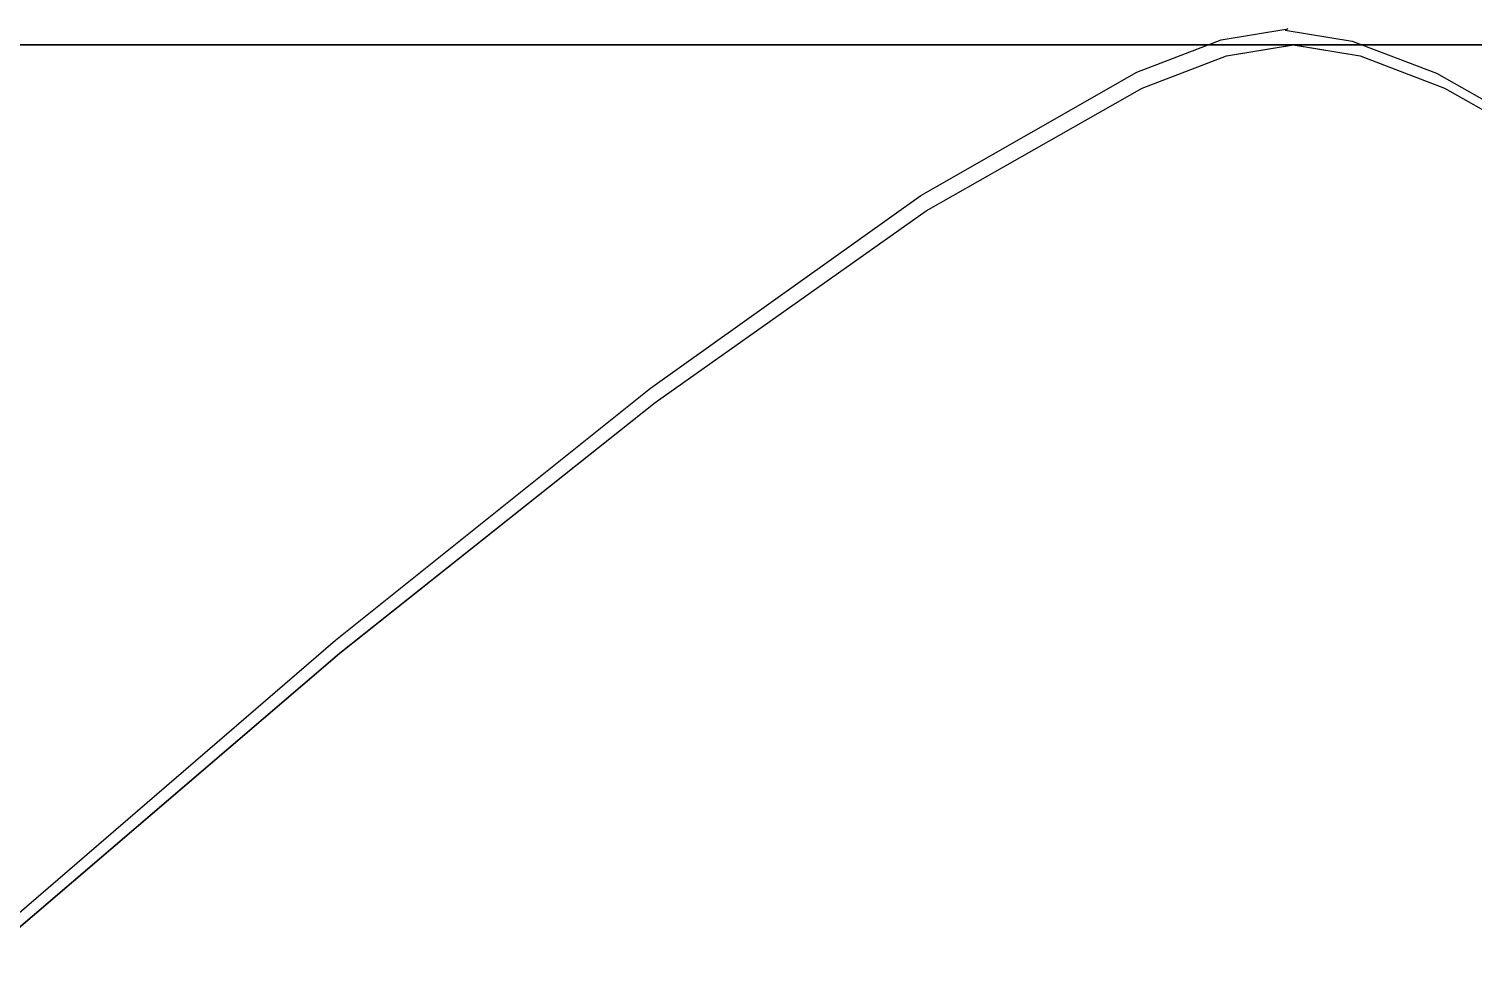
# Model space of a CAD drawing. Extents: x 0 to 141, y -114 to 28.
# Drawn here: x 50.49 to 73.41, y 12.9 to 27.55 of the extents above; entities that cross this region are included whole.
import ezdxf

# ---------------------------------------------------------------- set-up
doc = ezdxf.new("R2010")
doc.units = 0

msp = doc.modelspace()

# ---------------------------------------------------------------- linework, layer by layer
at = {"layer": 'Layer 1'}
for p, q in [((69.407519, 27.377843), (70.4666, 27.5535)), ((70.4666, 27.5535), (70.4265, 27.5347)), ((70.4265, 27.5347), (71.487086, 27.359793)), ((0, 27.2993), (70.5555, 27.2993)), ((141.111, 27.2993), (0, 27.2993)), ((141.111, 27.2993), (0, 27.2993)), ((141.111, 27.2993), (0, 27.2993)), ((0, 27.2993), (70.5555, 27.2993)), ((141.111, 27.2993), (0, 27.2993)), ((141.111, 27.2993), (0, 27.2993)), ((0, 27.2993), (70.5555, 27.2993)), ((141.111, 27.2993), (0, 27.2993)), ((0, 27.2993), (70.5555, 27.2993)), ((0, 27.2993), (70.5555, 27.2993)), ((0, 27.2993), (70.5555, 27.2993)), ((0, 27.2993), (70.5555, 27.2993)), ((0, 27.2993), (70.5555, 27.2993)), ((0, 27.2993), (70.5555, 27.2993)), ((0, 27.2993), (70.5555, 27.2993)), ((0, 27.2993), (70.5555, 27.2993)), ((0, 27.2993), (70.5555, 27.2993)), ((0, 27.2993), (70.5555, 27.2993)), ((0, 27.2993), (70.5555, 27.2993)), ((0, 27.2993), (70.5555, 27.2993)), ((0, 27.2993), (70.5555, 27.2993)), ((141.111, 27.2993), (0, 27.2993)), ((141.111, 27.2993), (0, 27.2993)), ((141.111, 27.2993), (0, 27.2993)), ((141.111, 27.2993), (0, 27.2993)), ((0, 27.2993), (70.5555, 27.2993)), ((0, 27.2993), (70.5555, 27.2993)), ((0, 27.2993), (70.5555, 27.2993)), ((0, 27.2993), (70.5555, 27.2993)), ((0, 27.2993), (70.5555, 27.2993)), ((141.111, 27.2993), (0, 27.2993)), ((0, 27.2993), (70.5555, 27.2993)), ((141.111, 27.2993), (0, 27.2993)), ((0, 27.2993), (70.5555, 27.2993)), ((0, 27.2993), (70.5555, 27.2993)), ((0, 27.2993), (70.5555, 27.2993)), ((0, 27.2993), (70.5555, 27.2993)), ((0, 27.2993), (70.5555, 27.2993)), ((0, 27.2993), (70.5555, 27.2993)), ((141.111, 27.2993), (0, 27.2993)), ((141.111, 27.2993), (0, 27.2993)), ((141.111, 27.2993), (0, 27.2993)), ((141.111, 27.2993), (0, 27.2993)), ((141.111, 27.2993), (0, 27.2993)), ((0, 27.2993), (70.5555, 27.2993)), ((0, 27.2993), (70.5555, 27.2993)), ((0, 27.2993), (70.5555, 27.2993)), ((0, 27.2993), (70.5555, 27.2993)), ((0, 27.2993), (70.5555, 27.2993)), ((141.111, 27.2993), (0, 27.2993)), ((141.111, 27.2993), (0, 27.2993)), ((141.111, 27.2993), (0, 27.2993)), ((0, 27.2993), (70.5555, 27.2993)), ((0, 27.2993), (70.5555, 27.2993)), ((141.111, 27.2993), (0, 27.2993)), ((0, 27.2993), (70.5555, 27.2993)), ((0, 27.2993), (70.5555, 27.2993)), ((0, 27.2993), (70.5555, 27.2993)), ((0, 27.2993), (70.5555, 27.2993)), ((0, 27.2993), (70.5555, 27.2993)), ((0, 27.2993), (70.5555, 27.2993)), ((0, 27.2993), (70.5555, 27.2993)), ((0, 27.2993), (70.5555, 27.2993)), ((0, 27.2993), (70.5555, 27.2993)), ((141.111, 27.2993), (0, 27.2993)), ((141.111, 27.2993), (0, 27.2993)), ((141.111, 27.2993), (0, 27.2993)), ((0, 27.2993), (70.5555, 27.2993)), ((0, 27.2993), (70.5555, 27.2993)), ((0, 27.2993), (70.5555, 27.2993)), ((0, 27.2993), (70.5555, 27.2993)), ((141.111, 27.2993), (0, 27.2993)), ((0, 27.2993), (70.5555, 27.2993)), ((141.111, 27.2993), (0, 27.2993)), ((0, 27.2993), (70.5555, 27.2993)), ((0, 27.2993), (70.5555, 27.2993)), ((0, 27.2993), (70.5555, 27.2993)), ((141.111, 27.2993), (0, 27.2993)), ((141.111, 27.2993), (0, 27.2993)), ((0, 27.2993), (70.5555, 27.2993)), ((141.111, 27.2993), (0, 27.2993)), ((0, 27.2993), (70.5555, 27.2993)), ((0, 27.2993), (70.5555, 27.2993)), ((141.111, 27.2993), (0, 27.2993)), ((0, 27.2993), (70.5555, 27.2993)), ((141.111, 27.2993), (0, 27.2993)), ((0, 27.2993), (70.5555, 27.2993)), ((0, 27.2993), (70.5555, 27.2993)), ((0, 27.2993), (70.5555, 27.2993)), ((0, 27.2993), (70.5555, 27.2993)), ((141.111, 27.2993), (0, 27.2993)), ((0, 27.2993), (70.5555, 27.2993)), ((141.111, 27.2993), (0, 27.2993)), ((141.111, 27.2993), (0, 27.2993)), ((0, 27.2993), (70.5555, 27.2993)), ((141.111, 27.2993), (0, 27.2993)), ((141.111, 27.2993), (0, 27.2993)), ((0, 27.2993), (70.5555, 27.2993)), ((0, 27.2993), (70.5555, 27.2993)), ((0, 27.2993), (70.5555, 27.2993)), ((141.111, 27.2993), (0, 27.2993)), ((0, 27.2993), (70.5555, 27.2993)), ((0, 27.2993), (70.5555, 27.2993)), ((0, 27.2993), (70.5555, 27.2993)), ((141.111, 27.2993), (0, 27.2993)), ((0, 27.2993), (70.5555, 27.2993)), ((0, 27.2993), (70.5555, 27.2993)), ((68.070432, 26.864609), (69.407519, 27.377843)), ((69.494355, 27.124553), (70.5538, 27.2993)), ((69.494355, 27.124553), (70.5538, 27.2993)), ((69.494355, 27.124553), (70.5538, 27.2993)), ((69.494355, 27.124553), (70.5538, 27.2993)), ((69.494355, 27.124553), (70.5538, 27.2993)), ((69.494355, 27.124553), (70.5538, 27.2993)), ((69.494355, 27.124553), (70.5538, 27.2993)), ((69.494355, 27.124553), (70.5538, 27.2993)), ((69.494355, 27.124553), (70.5538, 27.2993)), ((69.494355, 27.124553), (70.5538, 27.2993)), ((69.494355, 27.124553), (70.5538, 27.2993)), ((69.494355, 27.124553), (70.5538, 27.2993)), ((69.494355, 27.124553), (70.5538, 27.2993)), ((69.494355, 27.124553), (70.5538, 27.2993)), ((69.494355, 27.124553), (70.5538, 27.2993)), ((69.494355, 27.124553), (70.5538, 27.2993)), ((69.494355, 27.124553), (70.5538, 27.2993)), ((69.494355, 27.124553), (70.5538, 27.2993)), ((69.494355, 27.124553), (70.5538, 27.2993)), ((69.494355, 27.124553), (70.5538, 27.2993)), ((69.494355, 27.124553), (70.5538, 27.2993)), ((69.494355, 27.124553), (70.5538, 27.2993)), ((69.494355, 27.124553), (70.5538, 27.2993)), ((69.494355, 27.124553), (70.5538, 27.2993)), ((69.494355, 27.124553), (70.5538, 27.2993)), ((69.494355, 27.124553), (70.5538, 27.2993)), ((69.495706, 27.124543), (70.5555, 27.2993)), ((69.495706, 27.124543), (70.5555, 27.2993)), ((69.495706, 27.124543), (70.5555, 27.2993)), ((69.495706, 27.124543), (70.5555, 27.2993)), ((69.495706, 27.124543), (70.5555, 27.2993)), ((69.495706, 27.124543), (70.5555, 27.2993)), ((69.495706, 27.124543), (70.5555, 27.2993)), ((69.495706, 27.124543), (70.5555, 27.2993)), ((69.495706, 27.124543), (70.5555, 27.2993)), ((69.495706, 27.124543), (70.5555, 27.2993)), ((69.495706, 27.124543), (70.5555, 27.2993)), ((69.495706, 27.124543), (70.5555, 27.2993)), ((69.495706, 27.124543), (70.5555, 27.2993)), ((69.495706, 27.124543), (70.5555, 27.2993)), ((69.495706, 27.124543), (70.5555, 27.2993)), ((69.495706, 27.124543), (70.5555, 27.2993)), ((69.495706, 27.124543), (70.5555, 27.2993)), ((69.495706, 27.124543), (70.5555, 27.2993)), ((69.495706, 27.124543), (70.5555, 27.2993)), ((69.495706, 27.124543), (70.5555, 27.2993)), ((69.495706, 27.124543), (70.5555, 27.2993)), ((69.495706, 27.124543), (70.5555, 27.2993)), ((69.495706, 27.124543), (70.5555, 27.2993)), ((69.495706, 27.124543), (70.5555, 27.2993)), ((69.495706, 27.124543), (70.5555, 27.2993)), ((69.495706, 27.124543), (70.5555, 27.2993)), ((69.495706, 27.124543), (70.5555, 27.2993)), ((69.495706, 27.124543), (70.5555, 27.2993)), ((69.495706, 27.124543), (70.5555, 27.2993)), ((69.495706, 27.124543), (70.5555, 27.2993)), ((69.495706, 27.124543), (70.5555, 27.2993)), ((69.495706, 27.124543), (70.5555, 27.2993)), ((69.495706, 27.124543), (70.5555, 27.2993)), ((69.495706, 27.124543), (70.5555, 27.2993)), ((69.496022, 27.124548), (70.5555, 27.2993)), ((69.496022, 27.124548), (70.5555, 27.2993)), ((69.496022, 27.124548), (70.5555, 27.2993)), ((69.496022, 27.124548), (70.5555, 27.2993)), ((69.496022, 27.124548), (70.5555, 27.2993)), ((69.496022, 27.124548), (70.5555, 27.2993)), ((69.496022, 27.124548), (70.5555, 27.2993)), ((69.496022, 27.124548), (70.5555, 27.2993)), ((69.496022, 27.124548), (70.5555, 27.2993)), ((69.496022, 27.124548), (70.5555, 27.2993)), ((69.496022, 27.124548), (70.5555, 27.2993)), ((69.496022, 27.124548), (70.5555, 27.2993)), ((69.496022, 27.124548), (70.5555, 27.2993)), ((69.496022, 27.124548), (70.5555, 27.2993)), ((69.496022, 27.124548), (70.5555, 27.2993)), ((69.496022, 27.124548), (70.5555, 27.2993)), ((69.496022, 27.124548), (70.5555, 27.2993)), ((69.496022, 27.124548), (70.5555, 27.2993)), ((69.496022, 27.124548), (70.5555, 27.2993)), ((69.496022, 27.124548), (70.5555, 27.2993)), ((69.496022, 27.124548), (70.5555, 27.2993)), ((69.496022, 27.124548), (70.5555, 27.2993)), ((69.496022, 27.124548), (70.5555, 27.2993)), ((69.496022, 27.124548), (70.5555, 27.2993)), ((69.496022, 27.124548), (70.5555, 27.2993)), ((69.496022, 27.124548), (70.5555, 27.2993)), ((69.496022, 27.124548), (70.5555, 27.2993)), ((69.496022, 27.124548), (70.5555, 27.2993)), ((69.496022, 27.124548), (70.5555, 27.2993)), ((69.496022, 27.124548), (70.5555, 27.2993)), ((69.496022, 27.124548), (70.5555, 27.2993)), ((69.496022, 27.124548), (70.5555, 27.2993)), ((69.496022, 27.124548), (70.5555, 27.2993)), ((69.496022, 27.124548), (70.5555, 27.2993)), ((69.496022, 27.124548), (70.5555, 27.2993)), ((69.496022, 27.124548), (70.5555, 27.2993)), ((69.496022, 27.124548), (70.5555, 27.2993)), ((69.496022, 27.124548), (70.5555, 27.2993)), ((69.496022, 27.124548), (70.5555, 27.2993)), ((69.496022, 27.124548), (70.5555, 27.2993)), ((70.5538, 27.2993), (71.6133, 27.124548)), ((70.5538, 27.2993), (71.6133, 27.124548)), ((70.5538, 27.2993), (71.6133, 27.124548)), ((70.5538, 27.2993), (71.6133, 27.124548)), ((70.5538, 27.2993), (71.6133, 27.124548)), ((70.5538, 27.2993), (71.6133, 27.124548)), ((70.5538, 27.2993), (71.6133, 27.124548)), ((70.5538, 27.2993), (71.6133, 27.124548)), ((70.5538, 27.2993), (71.6133, 27.124548)), ((70.5538, 27.2993), (71.6133, 27.124548)), ((70.5538, 27.2993), (71.6133, 27.124548)), ((70.5538, 27.2993), (71.6133, 27.124548)), ((70.5538, 27.2993), (71.6133, 27.124548)), ((70.5538, 27.2993), (71.6133, 27.124548)), ((70.5538, 27.2993), (71.6133, 27.124548)), ((70.5538, 27.2993), (71.6133, 27.124548)), ((70.5538, 27.2993), (71.6133, 27.124548)), ((70.5538, 27.2993), (71.6133, 27.124548)), ((70.5538, 27.2993), (71.6133, 27.124548)), ((70.5538, 27.2993), (71.6133, 27.124548)), ((70.5538, 27.2993), (71.6133, 27.124548)), ((70.5538, 27.2993), (71.6133, 27.124548)), ((70.5538, 27.2993), (71.6133, 27.124548)), ((70.5538, 27.2993), (71.6133, 27.124548)), ((70.5538, 27.2993), (71.6133, 27.124548)), ((70.5538, 27.2993), (71.6133, 27.124548)), ((70.5555, 27.2993), (141.111, 27.2993)), ((70.5555, 27.2993), (70.5555, 27.2993)), ((70.5555, 27.2993), (71.615022, 27.124548)), ((70.5555, 27.2993), (70.5555, 27.2993)), ((70.5555, 27.2993), (141.111, 27.2993)), ((70.5555, 27.2993), (70.5555, 27.2993)), ((70.5555, 27.2993), (71.615022, 27.124548)), ((70.5555, 27.2993), (70.5555, 27.2993)), ((70.5555, 27.2993), (141.111, 27.2993)), ((70.5555, 27.2993), (71.615022, 27.124548)), ((70.5555, 27.2993), (70.5555, 27.2993)), ((70.5555, 27.2993), (141.111, 27.2993)), ((70.5555, 27.2993), (71.614951, 27.124549)), ((70.5555, 27.2993), (71.614951, 27.124549)), ((70.5555, 27.2993), (141.111, 27.2993)), ((70.5555, 27.2993), (141.111, 27.2993)), ((70.5555, 27.2993), (141.111, 27.2993)), ((70.5555, 27.2993), (141.111, 27.2993)), ((70.5555, 27.2993), (141.111, 27.2993)), ((70.5555, 27.2993), (71.615022, 27.124548)), ((70.5555, 27.2993), (70.5555, 27.2993)), ((70.5555, 27.2993), (141.111, 27.2993)), ((70.5555, 27.2993), (71.615022, 27.124548)), ((70.5555, 27.2993), (70.5555, 27.2993)), ((70.5555, 27.2993), (71.615022, 27.124548)), ((70.5555, 27.2993), (70.5555, 27.2993)), ((70.5555, 27.2993), (141.111, 27.2993)), ((70.5555, 27.2993), (70.5555, 27.2993)), ((70.5555, 27.2993), (71.614951, 27.124549)), ((70.5555, 27.2993), (141.111, 27.2993)), ((70.5555, 27.2993), (70.5555, 27.2993)), ((70.5555, 27.2993), (71.614951, 27.124549)), ((70.5555, 27.2993), (71.615022, 27.124548)), ((70.5555, 27.2993), (70.5555, 27.2993)), ((70.5555, 27.2993), (141.111, 27.2993)), ((70.5555, 27.2993), (141.111, 27.2993)), ((70.5555, 27.2993), (70.5555, 27.2993)), ((70.5555, 27.2993), (141.111, 27.2993)), ((70.5555, 27.2993), (70.5555, 27.2993)), ((70.5555, 27.2993), (71.615022, 27.124548)), ((70.5555, 27.2993), (70.5555, 27.2993)), ((70.5555, 27.2993), (141.111, 27.2993)), ((70.5555, 27.2993), (141.111, 27.2993)), ((70.5555, 27.2993), (70.5555, 27.2993)), ((70.5555, 27.2993), (71.614951, 27.124549)), ((70.5555, 27.2993), (71.614951, 27.124549)), ((70.5555, 27.2993), (71.615022, 27.124548)), ((70.5555, 27.2993), (70.5555, 27.2993)), ((70.5555, 27.2993), (71.615022, 27.124548)), ((70.5555, 27.2993), (70.5555, 27.2993)), ((70.5555, 27.2993), (71.615022, 27.124548)), ((70.5555, 27.2993), (70.5555, 27.2993)), ((70.5555, 27.2993), (141.111, 27.2993)), ((70.5555, 27.2993), (70.5555, 27.2993)), ((70.5555, 27.2993), (141.111, 27.2993)), ((70.5555, 27.2993), (141.111, 27.2993)), ((70.5555, 27.2993), (141.111, 27.2993)), ((70.5555, 27.2993), (71.615022, 27.124548)), ((70.5555, 27.2993), (70.5555, 27.2993)), ((70.5555, 27.2993), (71.615022, 27.124548)), ((70.5555, 27.2993), (70.5555, 27.2993)), ((70.5555, 27.2993), (141.111, 27.2993)), ((70.5555, 27.2993), (71.615022, 27.124548)), ((70.5555, 27.2993), (70.5555, 27.2993)), ((70.5555, 27.2993), (71.614951, 27.124549)), ((70.5555, 27.2993), (71.614951, 27.124549)), ((70.5555, 27.2993), (71.615022, 27.124548)), ((70.5555, 27.2993), (70.5555, 27.2993)), ((70.5555, 27.2993), (141.111, 27.2993)), ((70.5555, 27.2993), (70.5555, 27.2993)), ((70.5555, 27.2993), (141.111, 27.2993)), ((70.5555, 27.2993), (71.615022, 27.124548)), ((70.5555, 27.2993), (70.5555, 27.2993)), ((70.5555, 27.2993), (71.615022, 27.124548)), ((70.5555, 27.2993), (70.5555, 27.2993)), ((70.5555, 27.2993), (141.111, 27.2993)), ((70.5555, 27.2993), (70.5555, 27.2993)), ((70.5555, 27.2993), (71.615022, 27.124548)), ((70.5555, 27.2993), (70.5555, 27.2993)), ((70.5555, 27.2993), (71.614951, 27.124549)), ((70.5555, 27.2993), (141.111, 27.2993)), ((70.5555, 27.2993), (70.5555, 27.2993)), ((70.5555, 27.2993), (141.111, 27.2993)), ((70.5555, 27.2993), (70.5555, 27.2993)), ((70.5555, 27.2993), (141.111, 27.2993)), ((70.5555, 27.2993), (71.614951, 27.124549)), ((70.5555, 27.2993), (141.111, 27.2993)), ((70.5555, 27.2993), (70.5555, 27.2993)), ((70.5555, 27.2993), (141.111, 27.2993)), ((70.5555, 27.2993), (141.111, 27.2993)), ((70.5555, 27.2993), (141.111, 27.2993)), ((70.5555, 27.2993), (70.5555, 27.2993)), ((70.5555, 27.2993), (141.111, 27.2993)), ((70.5555, 27.2993), (70.5555, 27.2993)), ((70.5555, 27.2993), (71.614951, 27.124549)), ((70.5555, 27.2993), (71.614951, 27.124549)), ((70.5555, 27.2993), (71.614951, 27.124549)), ((70.5555, 27.2993), (141.111, 27.2993)), ((70.5555, 27.2993), (141.111, 27.2993)), ((70.5555, 27.2993), (141.111, 27.2993)), ((70.5555, 27.2993), (70.5555, 27.2993)), ((70.5555, 27.2993), (141.111, 27.2993)), ((70.5555, 27.2993), (70.5555, 27.2993)), ((70.5555, 27.2993), (71.614951, 27.124549)), ((70.5555, 27.2993), (141.111, 27.2993)), ((70.5555, 27.2993), (70.5555, 27.2993)), ((70.5555, 27.2993), (71.614951, 27.124549)), ((70.5555, 27.2993), (141.111, 27.2993)), ((70.5555, 27.2993), (141.111, 27.2993)), ((70.5555, 27.2993), (71.614951, 27.124549)), ((70.5555, 27.2993), (141.111, 27.2993)), ((70.5555, 27.2993), (70.5555, 27.2993)), ((70.5555, 27.2993), (71.614951, 27.124549)), ((70.5555, 27.2993), (71.614951, 27.124549)), ((70.5555, 27.2993), (141.111, 27.2993)), ((70.5555, 27.2993), (141.111, 27.2993)), ((70.5555, 27.2993), (71.615022, 27.124548)), ((70.5555, 27.2993), (70.5555, 27.2993)), ((70.5555, 27.2993), (141.111, 27.2993)), ((70.5555, 27.2993), (141.111, 27.2993)), ((70.5555, 27.2993), (70.5555, 27.2993)), ((70.5555, 27.2993), (71.614951, 27.124549)), ((70.5555, 27.2993), (141.111, 27.2993)), ((70.5555, 27.2993), (71.615022, 27.124548)), ((70.5555, 27.2993), (70.5555, 27.2993)), ((70.5555, 27.2993), (71.614951, 27.124549)), ((70.5555, 27.2993), (141.111, 27.2993)), ((70.5555, 27.2993), (141.111, 27.2993)), ((70.5555, 27.2993), (71.615022, 27.124548)), ((70.5555, 27.2993), (70.5555, 27.2993)), ((70.5555, 27.2993), (71.615022, 27.124548)), ((70.5555, 27.2993), (70.5555, 27.2993)), ((70.5555, 27.2993), (71.615022, 27.124548)), ((70.5555, 27.2993), (70.5555, 27.2993)), ((70.5555, 27.2993), (71.615022, 27.124548)), ((70.5555, 27.2993), (70.5555, 27.2993)), ((70.5555, 27.2993), (71.615022, 27.124548)), ((70.5555, 27.2993), (70.5555, 27.2993)), ((70.5555, 27.2993), (71.614951, 27.124549)), ((70.5555, 27.2993), (71.615022, 27.124548)), ((70.5555, 27.2993), (70.5555, 27.2993)), ((70.5555, 27.2993), (71.615022, 27.124548)), ((70.5555, 27.2993), (70.5555, 27.2993)), ((70.5555, 27.2993), (71.615022, 27.124548)), ((70.5555, 27.2993), (70.5555, 27.2993)), ((70.5555, 27.2993), (71.614951, 27.124549)), ((70.5555, 27.2993), (141.111, 27.2993)), ((70.5555, 27.2993), (70.5555, 27.2993)), ((70.5555, 27.2993), (71.615022, 27.124548)), ((70.5555, 27.2993), (70.5555, 27.2993)), ((70.5555, 27.2993), (141.111, 27.2993)), ((70.5555, 27.2993), (141.111, 27.2993)), ((70.5555, 27.2993), (70.5555, 27.2993)), ((70.5555, 27.2993), (71.614951, 27.124549)), ((70.5555, 27.2993), (141.111, 27.2993)), ((70.5555, 27.2993), (70.5555, 27.2993)), ((70.5555, 27.2993), (141.111, 27.2993)), ((70.5555, 27.2993), (70.5555, 27.2993)), ((70.5555, 27.2993), (71.615022, 27.124548)), ((70.5555, 27.2993), (70.5555, 27.2993)), ((70.5555, 27.2993), (71.614951, 27.124549)), ((70.5555, 27.2993), (141.111, 27.2993)), ((70.5555, 27.2993), (70.5555, 27.2993)), ((70.5555, 27.2993), (71.615022, 27.124548)), ((70.5555, 27.2993), (70.5555, 27.2993)), ((70.5555, 27.2993), (71.614951, 27.124549)), ((70.5555, 27.2993), (141.111, 27.2993)), ((70.5555, 27.2993), (141.111, 27.2993)), ((70.5555, 27.2993), (70.5555, 27.2993)), ((70.5555, 27.2993), (141.111, 27.2993)), ((70.5555, 27.2993), (70.5555, 27.2993)), ((70.5555, 27.2993), (141.111, 27.2993)), ((70.5555, 27.2993), (70.5555, 27.2993)), ((70.5555, 27.2993), (71.615022, 27.124548)), ((70.5555, 27.2993), (70.5555, 27.2993)), ((70.5555, 27.2993), (71.615022, 27.124548)), ((70.5555, 27.2993), (70.5555, 27.2993)), ((70.5555, 27.2993), (71.615022, 27.124548)), ((70.5555, 27.2993), (70.5555, 27.2993)), ((70.5555, 27.2993), (141.111, 27.2993)), ((70.5555, 27.2993), (141.111, 27.2993)), ((70.5555, 27.2993), (70.5555, 27.2993)), ((70.5555, 27.2993), (71.614951, 27.124549)), ((70.5555, 27.2993), (141.111, 27.2993)), ((70.5555, 27.2993), (70.5555, 27.2993)), ((70.5555, 27.2993), (141.111, 27.2993)), ((70.5555, 27.2993), (70.5555, 27.2993)), ((70.5555, 27.2993), (71.614951, 27.124549)), ((70.5555, 27.2993), (141.111, 27.2993)), ((70.5555, 27.2993), (141.111, 27.2993)), ((70.5555, 27.2993), (71.614951, 27.124549)), ((70.5555, 27.2993), (71.615022, 27.124548)), ((70.5555, 27.2993), (70.5555, 27.2993)), ((70.5555, 27.2993), (71.614951, 27.124549)), ((70.5555, 27.2993), (71.615022, 27.124548)), ((70.5555, 27.2993), (70.5555, 27.2993)), ((70.5555, 27.2993), (141.111, 27.2993)), ((70.5555, 27.2993), (70.5555, 27.2993)), ((70.5555, 27.2993), (71.614951, 27.124549)), ((70.5555, 27.2993), (141.111, 27.2993)), ((70.5555, 27.2993), (141.111, 27.2993)), ((70.5555, 27.2993), (71.615022, 27.124548)), ((70.5555, 27.2993), (70.5555, 27.2993)), ((70.5555, 27.2993), (141.111, 27.2993)), ((70.5555, 27.2993), (70.5555, 27.2993)), ((70.5555, 27.2993), (71.614951, 27.124549)), ((70.5555, 27.2993), (71.615022, 27.124548)), ((70.5555, 27.2993), (70.5555, 27.2993)), ((70.5555, 27.2993), (141.111, 27.2993)), ((70.5555, 27.2993), (70.5555, 27.2993)), ((70.5555, 27.2993), (71.614951, 27.124549)), ((70.5555, 27.2993), (71.615022, 27.124548)), ((70.5555, 27.2993), (70.5555, 27.2993)), ((70.5555, 27.2993), (141.111, 27.2993)), ((70.5555, 27.2993), (71.614951, 27.124549)), ((70.5555, 27.2993), (141.111, 27.2993)), ((70.5555, 27.2993), (71.615022, 27.124548)), ((70.5555, 27.2993), (70.5555, 27.2993)), ((71.487086, 27.359793), (72.82847, 26.848742)), ((68.156152, 26.613968), (69.494355, 27.124553)), ((68.156152, 26.613968), (69.494355, 27.124553)), ((68.156152, 26.613968), (69.494355, 27.124553)), ((68.156152, 26.613968), (69.494355, 27.124553)), ((68.156152, 26.613968), (69.494355, 27.124553)), ((68.156152, 26.613968), (69.494355, 27.124553)), ((68.156152, 26.613968), (69.494355, 27.124553)), ((68.156152, 26.613968), (69.494355, 27.124553)), ((68.156152, 26.613968), (69.494355, 27.124553)), ((68.156152, 26.613968), (69.494355, 27.124553)), ((68.156152, 26.613968), (69.494355, 27.124553)), ((68.156152, 26.613968), (69.494355, 27.124553)), ((68.156152, 26.613968), (69.494355, 27.124553)), ((68.156152, 26.613968), (69.494355, 27.124553)), ((68.156152, 26.613968), (69.494355, 27.124553)), ((68.156152, 26.613968), (69.494355, 27.124553)), ((68.156152, 26.613968), (69.494355, 27.124553)), ((68.156152, 26.613968), (69.494355, 27.124553)), ((68.156152, 26.613968), (69.494355, 27.124553)), ((68.156152, 26.613968), (69.494355, 27.124553)), ((68.156152, 26.613968), (69.494355, 27.124553)), ((68.156152, 26.613968), (69.494355, 27.124553)), ((68.156152, 26.613968), (69.494355, 27.124553)), ((68.156152, 26.613968), (69.494355, 27.124553)), ((68.156152, 26.613968), (69.494355, 27.124553)), ((68.156152, 26.613968), (69.494355, 27.124553)), ((68.157186, 26.61393), (69.495706, 27.124543)), ((68.157186, 26.61393), (69.495706, 27.124543)), ((68.157186, 26.61393), (69.495706, 27.124543)), ((68.157186, 26.61393), (69.495706, 27.124543)), ((68.157186, 26.61393), (69.495706, 27.124543)), ((68.157186, 26.61393), (69.495706, 27.124543)), ((68.157186, 26.61393), (69.495706, 27.124543)), ((68.157186, 26.61393), (69.495706, 27.124543)), ((68.157186, 26.61393), (69.495706, 27.124543)), ((68.157186, 26.61393), (69.495706, 27.124543)), ((68.157186, 26.61393), (69.495706, 27.124543)), ((68.157186, 26.61393), (69.495706, 27.124543)), ((68.157186, 26.61393), (69.495706, 27.124543)), ((68.157186, 26.61393), (69.495706, 27.124543)), ((68.157186, 26.61393), (69.495706, 27.124543)), ((68.157186, 26.61393), (69.495706, 27.124543)), ((68.157186, 26.61393), (69.495706, 27.124543)), ((68.157186, 26.61393), (69.495706, 27.124543)), ((68.157186, 26.61393), (69.495706, 27.124543)), ((68.157186, 26.61393), (69.495706, 27.124543)), ((68.157186, 26.61393), (69.495706, 27.124543)), ((68.157186, 26.61393), (69.495706, 27.124543)), ((68.157186, 26.61393), (69.495706, 27.124543)), ((68.157186, 26.61393), (69.495706, 27.124543)), ((68.157186, 26.61393), (69.495706, 27.124543)), ((68.157186, 26.61393), (69.495706, 27.124543)), ((68.157186, 26.61393), (69.495706, 27.124543)), ((68.157186, 26.61393), (69.495706, 27.124543)), ((68.157186, 26.61393), (69.495706, 27.124543)), ((68.157186, 26.61393), (69.495706, 27.124543)), ((68.157186, 26.61393), (69.495706, 27.124543)), ((68.157186, 26.61393), (69.495706, 27.124543)), ((68.157186, 26.61393), (69.495706, 27.124543)), ((68.157186, 26.61393), (69.495706, 27.124543)), ((68.157779, 26.613952), (69.496022, 27.124548)), ((68.157779, 26.613952), (69.496022, 27.124548)), ((68.157779, 26.613952), (69.496022, 27.124548)), ((68.157779, 26.613952), (69.496022, 27.124548)), ((68.157779, 26.613952), (69.496022, 27.124548)), ((68.157779, 26.613952), (69.496022, 27.124548)), ((68.157779, 26.613952), (69.496022, 27.124548)), ((68.157779, 26.613952), (69.496022, 27.124548)), ((68.157779, 26.613952), (69.496022, 27.124548)), ((68.157779, 26.613952), (69.496022, 27.124548)), ((68.157779, 26.613952), (69.496022, 27.124548)), ((68.157779, 26.613952), (69.496022, 27.124548)), ((68.157779, 26.613952), (69.496022, 27.124548)), ((68.157779, 26.613952), (69.496022, 27.124548)), ((68.157779, 26.613952), (69.496022, 27.124548)), ((68.157779, 26.613952), (69.496022, 27.124548)), ((68.157779, 26.613952), (69.496022, 27.124548)), ((68.157779, 26.613952), (69.496022, 27.124548)), ((68.157779, 26.613952), (69.496022, 27.124548)), ((68.157779, 26.613952), (69.496022, 27.124548)), ((68.157779, 26.613952), (69.496022, 27.124548)), ((68.157779, 26.613952), (69.496022, 27.124548)), ((68.157779, 26.613952), (69.496022, 27.124548)), ((68.157779, 26.613952), (69.496022, 27.124548)), ((68.157779, 26.613952), (69.496022, 27.124548)), ((68.157779, 26.613952), (69.496022, 27.124548)), ((68.157779, 26.613952), (69.496022, 27.124548)), ((68.157779, 26.613952), (69.496022, 27.124548)), ((68.157779, 26.613952), (69.496022, 27.124548)), ((68.157779, 26.613952), (69.496022, 27.124548)), ((68.157779, 26.613952), (69.496022, 27.124548)), ((68.157779, 26.613952), (69.496022, 27.124548)), ((68.157779, 26.613952), (69.496022, 27.124548)), ((68.157779, 26.613952), (69.496022, 27.124548)), ((68.157779, 26.613952), (69.496022, 27.124548)), ((68.157779, 26.613952), (69.496022, 27.124548)), ((68.157779, 26.613952), (69.496022, 27.124548)), ((68.157779, 26.613952), (69.496022, 27.124548)), ((68.157779, 26.613952), (69.496022, 27.124548)), ((68.157779, 26.613952), (69.496022, 27.124548)), ((71.6133, 27.124548), (72.951573, 26.613952)), ((71.6133, 27.124548), (72.951573, 26.613952)), ((71.6133, 27.124548), (72.951573, 26.613952)), ((71.6133, 27.124548), (72.951573, 26.613952)), ((71.6133, 27.124548), (72.951573, 26.613952)), ((71.6133, 27.124548), (72.951573, 26.613952)), ((71.6133, 27.124548), (72.951573, 26.613952)), ((71.6133, 27.124548), (72.951573, 26.613952)), ((71.6133, 27.124548), (72.951573, 26.613952)), ((71.6133, 27.124548), (72.951573, 26.613952)), ((71.6133, 27.124548), (72.951573, 26.613952)), ((71.6133, 27.124548), (72.951573, 26.613952)), ((71.6133, 27.124548), (72.951573, 26.613952)), ((71.6133, 27.124548), (72.951573, 26.613952)), ((71.6133, 27.124548), (72.951573, 26.613952)), ((71.6133, 27.124548), (72.951573, 26.613952)), ((71.6133, 27.124548), (72.951573, 26.613952)), ((71.6133, 27.124548), (72.951573, 26.613952)), ((71.6133, 27.124548), (72.951573, 26.613952)), ((71.6133, 27.124548), (72.951573, 26.613952)), ((71.6133, 27.124548), (72.951573, 26.613952)), ((71.6133, 27.124548), (72.951573, 26.613952)), ((71.6133, 27.124548), (72.951573, 26.613952)), ((71.6133, 27.124548), (72.951573, 26.613952)), ((71.6133, 27.124548), (72.951573, 26.613952)), ((71.6133, 27.124548), (72.951573, 26.613952)), ((71.614951, 27.124549), (72.953172, 26.613954)), ((71.614951, 27.124549), (72.953172, 26.613954)), ((71.614951, 27.124549), (72.953172, 26.613954)), ((71.614951, 27.124549), (72.953172, 26.613954)), ((71.614951, 27.124549), (72.953172, 26.613954)), ((71.614951, 27.124549), (72.953172, 26.613954)), ((71.614951, 27.124549), (72.953172, 26.613954)), ((71.614951, 27.124549), (72.953172, 26.613954)), ((71.614951, 27.124549), (72.953172, 26.613954)), ((71.614951, 27.124549), (72.953172, 26.613954)), ((71.614951, 27.124549), (72.953172, 26.613954)), ((71.614951, 27.124549), (72.953172, 26.613954)), ((71.614951, 27.124549), (72.953172, 26.613954)), ((71.614951, 27.124549), (72.953172, 26.613954)), ((71.614951, 27.124549), (72.953172, 26.613954)), ((71.614951, 27.124549), (72.953172, 26.613954)), ((71.614951, 27.124549), (72.953172, 26.613954)), ((71.614951, 27.124549), (72.953172, 26.613954)), ((71.614951, 27.124549), (72.953172, 26.613954)), ((71.614951, 27.124549), (72.953172, 26.613954)), ((71.614951, 27.124549), (72.953172, 26.613954)), ((71.614951, 27.124549), (72.953172, 26.613954)), ((71.614951, 27.124549), (72.953172, 26.613954)), ((71.614951, 27.124549), (72.953172, 26.613954)), ((71.614951, 27.124549), (72.953172, 26.613954)), ((71.614951, 27.124549), (72.953172, 26.613954)), ((71.614951, 27.124549), (72.953172, 26.613954)), ((71.614951, 27.124549), (72.953172, 26.613954)), ((71.614951, 27.124549), (72.953172, 26.613954)), ((71.614951, 27.124549), (72.953172, 26.613954)), ((71.614951, 27.124549), (72.953172, 26.613954)), ((71.614951, 27.124549), (72.953172, 26.613954)), ((71.614951, 27.124549), (72.953172, 26.613954)), ((71.615022, 27.124548), (72.953303, 26.613952)), ((71.615022, 27.124548), (72.953303, 26.613952)), ((71.615022, 27.124548), (72.953303, 26.613952)), ((71.615022, 27.124548), (72.953303, 26.613952)), ((71.615022, 27.124548), (72.953303, 26.613952)), ((71.615022, 27.124548), (72.953303, 26.613952)), ((71.615022, 27.124548), (72.953303, 26.613952)), ((71.615022, 27.124548), (72.953303, 26.613952)), ((71.615022, 27.124548), (72.953303, 26.613952)), ((71.615022, 27.124548), (72.953303, 26.613952)), ((71.615022, 27.124548), (72.953303, 26.613952)), ((71.615022, 27.124548), (72.953303, 26.613952)), ((71.615022, 27.124548), (72.953303, 26.613952)), ((71.615022, 27.124548), (72.953303, 26.613952)), ((71.615022, 27.124548), (72.953303, 26.613952)), ((71.615022, 27.124548), (72.953303, 26.613952)), ((71.615022, 27.124548), (72.953303, 26.613952)), ((71.615022, 27.124548), (72.953303, 26.613952)), ((71.615022, 27.124548), (72.953303, 26.613952)), ((71.615022, 27.124548), (72.953303, 26.613952)), ((71.615022, 27.124548), (72.953303, 26.613952)), ((71.615022, 27.124548), (72.953303, 26.613952)), ((71.615022, 27.124548), (72.953303, 26.613952)), ((71.615022, 27.124548), (72.953303, 26.613952)), ((71.615022, 27.124548), (72.953303, 26.613952)), ((71.615022, 27.124548), (72.953303, 26.613952)), ((71.615022, 27.124548), (72.953303, 26.613952)), ((71.615022, 27.124548), (72.953303, 26.613952)), ((71.615022, 27.124548), (72.953303, 26.613952)), ((71.615022, 27.124548), (72.953303, 26.613952)), ((71.615022, 27.124548), (72.953303, 26.613952)), ((71.615022, 27.124548), (72.953303, 26.613952)), ((71.615022, 27.124548), (72.953303, 26.613952)), ((71.615022, 27.124548), (72.953303, 26.613952)), ((71.615022, 27.124548), (72.953303, 26.613952)), ((71.615022, 27.124548), (72.953303, 26.613952)), ((71.615022, 27.124548), (72.953303, 26.613952)), ((71.615022, 27.124548), (72.953303, 26.613952)), ((71.615022, 27.124548), (72.953303, 26.613952)), ((71.615022, 27.124548), (72.953303, 26.613952)), ((64.643985, 24.907815), (68.070432, 26.864609)), ((72.82847, 26.848742), (76.271143, 24.900239)), ((64.725419, 24.667233), (68.156152, 26.613968)), ((64.725419, 24.667233), (68.156152, 26.613968)), ((64.725419, 24.667233), (68.156152, 26.613968)), ((64.725419, 24.667233), (68.156152, 26.613968)), ((64.725419, 24.667233), (68.156152, 26.613968)), ((64.725419, 24.667233), (68.156152, 26.613968)), ((64.725419, 24.667233), (68.156152, 26.613968)), ((64.725419, 24.667233), (68.156152, 26.613968)), ((64.725419, 24.667233), (68.156152, 26.613968)), ((64.725419, 24.667233), (68.156152, 26.613968)), ((64.725419, 24.667233), (68.156152, 26.613968)), ((64.725419, 24.667233), (68.156152, 26.613968)), ((64.725419, 24.667233), (68.156152, 26.613968)), ((64.725419, 24.667233), (68.156152, 26.613968)), ((64.725419, 24.667233), (68.156152, 26.613968)), ((64.725419, 24.667233), (68.156152, 26.613968)), ((64.725419, 24.667233), (68.156152, 26.613968)), ((64.725419, 24.667233), (68.156152, 26.613968)), ((64.725419, 24.667233), (68.156152, 26.613968)), ((64.725419, 24.667233), (68.156152, 26.613968)), ((64.725419, 24.667233), (68.156152, 26.613968)), ((64.725419, 24.667233), (68.156152, 26.613968)), ((64.725419, 24.667233), (68.156152, 26.613968)), ((64.725419, 24.667233), (68.156152, 26.613968)), ((64.725419, 24.667233), (68.156152, 26.613968)), ((64.725419, 24.667233), (68.156152, 26.613968)), ((64.725909, 24.66709), (68.157186, 26.61393)), ((64.725909, 24.66709), (68.157186, 26.61393)), ((64.725909, 24.66709), (68.157186, 26.61393)), ((64.725909, 24.66709), (68.157186, 26.61393)), ((64.725909, 24.66709), (68.157186, 26.61393)), ((64.725909, 24.66709), (68.157186, 26.61393)), ((64.725909, 24.66709), (68.157186, 26.61393)), ((64.725909, 24.66709), (68.157186, 26.61393)), ((64.725909, 24.66709), (68.157186, 26.61393)), ((64.725909, 24.66709), (68.157186, 26.61393)), ((64.725909, 24.66709), (68.157186, 26.61393)), ((64.725909, 24.66709), (68.157186, 26.61393)), ((64.725909, 24.66709), (68.157186, 26.61393)), ((64.725909, 24.66709), (68.157186, 26.61393)), ((64.725909, 24.66709), (68.157186, 26.61393)), ((64.725909, 24.66709), (68.157186, 26.61393)), ((64.725909, 24.66709), (68.157186, 26.61393)), ((64.725909, 24.66709), (68.157186, 26.61393)), ((64.725909, 24.66709), (68.157186, 26.61393)), ((64.725909, 24.66709), (68.157186, 26.61393)), ((64.725909, 24.66709), (68.157186, 26.61393)), ((64.725909, 24.66709), (68.157186, 26.61393)), ((64.725909, 24.66709), (68.157186, 26.61393)), ((64.725909, 24.66709), (68.157186, 26.61393)), ((64.725909, 24.66709), (68.157186, 26.61393)), ((64.725909, 24.66709), (68.157186, 26.61393)), ((64.725909, 24.66709), (68.157186, 26.61393)), ((64.725909, 24.66709), (68.157186, 26.61393)), ((64.725909, 24.66709), (68.157186, 26.61393)), ((64.725909, 24.66709), (68.157186, 26.61393)), ((64.725909, 24.66709), (68.157186, 26.61393)), ((64.725909, 24.66709), (68.157186, 26.61393)), ((64.725909, 24.66709), (68.157186, 26.61393)), ((64.725909, 24.66709), (68.157186, 26.61393)), ((64.726942, 24.667172), (68.157779, 26.613952)), ((64.726942, 24.667172), (68.157779, 26.613952)), ((64.726942, 24.667172), (68.157779, 26.613952)), ((64.726942, 24.667172), (68.157779, 26.613952)), ((64.726942, 24.667172), (68.157779, 26.613952)), ((64.726942, 24.667172), (68.157779, 26.613952)), ((64.726942, 24.667172), (68.157779, 26.613952)), ((64.726942, 24.667172), (68.157779, 26.613952)), ((64.726942, 24.667172), (68.157779, 26.613952)), ((64.726942, 24.667172), (68.157779, 26.613952)), ((64.726942, 24.667172), (68.157779, 26.613952)), ((64.726942, 24.667172), (68.157779, 26.613952)), ((64.726942, 24.667172), (68.157779, 26.613952)), ((64.726942, 24.667172), (68.157779, 26.613952)), ((64.726942, 24.667172), (68.157779, 26.613952)), ((64.726942, 24.667172), (68.157779, 26.613952)), ((64.726942, 24.667172), (68.157779, 26.613952)), ((64.726942, 24.667172), (68.157779, 26.613952)), ((64.726942, 24.667172), (68.157779, 26.613952)), ((64.726942, 24.667172), (68.157779, 26.613952)), ((64.726942, 24.667172), (68.157779, 26.613952)), ((64.726942, 24.667172), (68.157779, 26.613952)), ((64.726942, 24.667172), (68.157779, 26.613952)), ((64.726942, 24.667172), (68.157779, 26.613952)), ((64.726942, 24.667172), (68.157779, 26.613952)), ((64.726942, 24.667172), (68.157779, 26.613952)), ((64.726942, 24.667172), (68.157779, 26.613952)), ((64.726942, 24.667172), (68.157779, 26.613952)), ((64.726942, 24.667172), (68.157779, 26.613952)), ((64.726942, 24.667172), (68.157779, 26.613952)), ((64.726942, 24.667172), (68.157779, 26.613952)), ((64.726942, 24.667172), (68.157779, 26.613952)), ((64.726942, 24.667172), (68.157779, 26.613952)), ((64.726942, 24.667172), (68.157779, 26.613952)), ((64.726942, 24.667172), (68.157779, 26.613952)), ((64.726942, 24.667172), (68.157779, 26.613952)), ((64.726942, 24.667172), (68.157779, 26.613952)), ((64.726942, 24.667172), (68.157779, 26.613952)), ((64.726942, 24.667172), (68.157779, 26.613952)), ((64.726942, 24.667172), (68.157779, 26.613952)), ((72.951573, 26.613952), (76.382488, 24.667172)), ((72.951573, 26.613952), (76.382488, 24.667172)), ((72.951573, 26.613952), (76.382488, 24.667172)), ((72.951573, 26.613952), (76.382488, 24.667172)), ((72.951573, 26.613952), (76.382488, 24.667172)), ((72.951573, 26.613952), (76.382488, 24.667172)), ((72.951573, 26.613952), (76.382488, 24.667172)), ((72.951573, 26.613952), (76.382488, 24.667172)), ((72.951573, 26.613952), (76.382488, 24.667172)), ((72.951573, 26.613952), (76.382488, 24.667172)), ((72.951573, 26.613952), (76.382488, 24.667172)), ((72.951573, 26.613952), (76.382488, 24.667172)), ((72.951573, 26.613952), (76.382488, 24.667172)), ((72.951573, 26.613952), (76.382488, 24.667172)), ((72.951573, 26.613952), (76.382488, 24.667172)), ((72.951573, 26.613952), (76.382488, 24.667172)), ((72.951573, 26.613952), (76.382488, 24.667172)), ((72.951573, 26.613952), (76.382488, 24.667172)), ((72.951573, 26.613952), (76.382488, 24.667172)), ((72.951573, 26.613952), (76.382488, 24.667172)), ((72.951573, 26.613952), (76.382488, 24.667172)), ((72.951573, 26.613952), (76.382488, 24.667172)), ((72.951573, 26.613952), (76.382488, 24.667172)), ((72.951573, 26.613952), (76.382488, 24.667172)), ((72.951573, 26.613952), (76.382488, 24.667172)), ((72.951573, 26.613952), (76.382488, 24.667172)), ((72.953172, 26.613954), (76.383971, 24.66718)), ((72.953172, 26.613954), (76.383971, 24.66718)), ((72.953172, 26.613954), (76.383971, 24.66718)), ((72.953172, 26.613954), (76.383971, 24.66718)), ((72.953172, 26.613954), (76.383971, 24.66718)), ((72.953172, 26.613954), (76.383971, 24.66718)), ((72.953172, 26.613954), (76.383971, 24.66718)), ((72.953172, 26.613954), (76.383971, 24.66718)), ((72.953172, 26.613954), (76.383971, 24.66718)), ((72.953172, 26.613954), (76.383971, 24.66718)), ((72.953172, 26.613954), (76.383971, 24.66718)), ((72.953172, 26.613954), (76.383971, 24.66718)), ((72.953172, 26.613954), (76.383971, 24.66718)), ((72.953172, 26.613954), (76.383971, 24.66718)), ((72.953172, 26.613954), (76.383971, 24.66718)), ((72.953172, 26.613954), (76.383971, 24.66718)), ((72.953172, 26.613954), (76.383971, 24.66718)), ((72.953172, 26.613954), (76.383971, 24.66718)), ((72.953172, 26.613954), (76.383971, 24.66718)), ((72.953172, 26.613954), (76.383971, 24.66718)), ((72.953172, 26.613954), (76.383971, 24.66718)), ((72.953172, 26.613954), (76.383971, 24.66718)), ((72.953172, 26.613954), (76.383971, 24.66718)), ((72.953172, 26.613954), (76.383971, 24.66718)), ((72.953172, 26.613954), (76.383971, 24.66718)), ((72.953172, 26.613954), (76.383971, 24.66718)), ((72.953172, 26.613954), (76.383971, 24.66718)), ((72.953172, 26.613954), (76.383971, 24.66718)), ((72.953172, 26.613954), (76.383971, 24.66718)), ((72.953172, 26.613954), (76.383971, 24.66718)), ((72.953172, 26.613954), (76.383971, 24.66718)), ((72.953172, 26.613954), (76.383971, 24.66718)), ((72.953172, 26.613954), (76.383971, 24.66718)), ((72.953303, 26.613952), (76.384201, 24.667172)), ((72.953303, 26.613952), (76.384201, 24.667172)), ((72.953303, 26.613952), (76.384201, 24.667172)), ((72.953303, 26.613952), (76.384201, 24.667172)), ((72.953303, 26.613952), (76.384201, 24.667172)), ((72.953303, 26.613952), (76.384201, 24.667172)), ((72.953303, 26.613952), (76.384201, 24.667172)), ((72.953303, 26.613952), (76.384201, 24.667172)), ((72.953303, 26.613952), (76.384201, 24.667172)), ((72.953303, 26.613952), (76.384201, 24.667172)), ((72.953303, 26.613952), (76.384201, 24.667172)), ((72.953303, 26.613952), (76.384201, 24.667172)), ((72.953303, 26.613952), (76.384201, 24.667172)), ((72.953303, 26.613952), (76.384201, 24.667172)), ((72.953303, 26.613952), (76.384201, 24.667172)), ((72.953303, 26.613952), (76.384201, 24.667172)), ((72.953303, 26.613952), (76.384201, 24.667172)), ((72.953303, 26.613952), (76.384201, 24.667172)), ((72.953303, 26.613952), (76.384201, 24.667172)), ((72.953303, 26.613952), (76.384201, 24.667172)), ((72.953303, 26.613952), (76.384201, 24.667172)), ((72.953303, 26.613952), (76.384201, 24.667172)), ((72.953303, 26.613952), (76.384201, 24.667172)), ((72.953303, 26.613952), (76.384201, 24.667172)), ((72.953303, 26.613952), (76.384201, 24.667172)), ((72.953303, 26.613952), (76.384201, 24.667172)), ((72.953303, 26.613952), (76.384201, 24.667172)), ((72.953303, 26.613952), (76.384201, 24.667172)), ((72.953303, 26.613952), (76.384201, 24.667172)), ((72.953303, 26.613952), (76.384201, 24.667172)), ((72.953303, 26.613952), (76.384201, 24.667172)), ((72.953303, 26.613952), (76.384201, 24.667172)), ((72.953303, 26.613952), (76.384201, 24.667172)), ((72.953303, 26.613952), (76.384201, 24.667172)), ((72.953303, 26.613952), (76.384201, 24.667172)), ((72.953303, 26.613952), (76.384201, 24.667172)), ((72.953303, 26.613952), (76.384201, 24.667172)), ((72.953303, 26.613952), (76.384201, 24.667172)), ((72.953303, 26.613952), (76.384201, 24.667172)), ((72.953303, 26.613952), (76.384201, 24.667172)), ((60.350749, 21.847939), (64.643985, 24.907815)), ((60.425491, 21.622988), (64.725419, 24.667233)), ((60.425491, 21.622988), (64.725419, 24.667233)), ((60.425491, 21.622988), (64.725419, 24.667233)), ((60.425491, 21.622988), (64.725419, 24.667233)), ((60.425491, 21.622988), (64.725419, 24.667233)), ((60.425491, 21.622988), (64.725419, 24.667233)), ((60.425491, 21.622988), (64.725419, 24.667233)), ((60.425491, 21.622988), (64.725419, 24.667233)), ((60.425491, 21.622988), (64.725419, 24.667233)), ((60.425491, 21.622988), (64.725419, 24.667233)), ((60.425491, 21.622988), (64.725419, 24.667233)), ((60.425491, 21.622988), (64.725419, 24.667233)), ((60.425491, 21.622988), (64.725419, 24.667233)), ((60.425491, 21.622988), (64.725419, 24.667233)), ((60.425491, 21.622988), (64.725419, 24.667233)), ((60.425491, 21.622988), (64.725419, 24.667233)), ((60.425491, 21.622988), (64.725419, 24.667233)), ((60.425491, 21.622988), (64.725419, 24.667233)), ((60.425491, 21.622988), (64.725419, 24.667233)), ((60.425491, 21.622988), (64.725419, 24.667233)), ((60.425491, 21.622988), (64.725419, 24.667233)), ((60.425491, 21.622988), (64.725419, 24.667233)), ((60.425491, 21.622988), (64.725419, 24.667233)), ((60.425491, 21.622988), (64.725419, 24.667233)), ((60.425491, 21.622988), (64.725419, 24.667233)), ((60.425491, 21.622988), (64.725419, 24.667233)), ((60.42555, 21.622685), (64.725909, 24.66709)), ((60.42555, 21.622685), (64.725909, 24.66709)), ((60.42555, 21.622685), (64.725909, 24.66709)), ((60.42555, 21.622685), (64.725909, 24.66709)), ((60.42555, 21.622685), (64.725909, 24.66709)), ((60.42555, 21.622685), (64.725909, 24.66709)), ((60.42555, 21.622685), (64.725909, 24.66709)), ((60.42555, 21.622685), (64.725909, 24.66709)), ((60.42555, 21.622685), (64.725909, 24.66709)), ((60.42555, 21.622685), (64.725909, 24.66709)), ((60.42555, 21.622685), (64.725909, 24.66709)), ((60.42555, 21.622685), (64.725909, 24.66709)), ((60.42555, 21.622685), (64.725909, 24.66709)), ((60.42555, 21.622685), (64.725909, 24.66709)), ((60.42555, 21.622685), (64.725909, 24.66709)), ((60.42555, 21.622685), (64.725909, 24.66709)), ((60.42555, 21.622685), (64.725909, 24.66709)), ((60.42555, 21.622685), (64.725909, 24.66709)), ((60.42555, 21.622685), (64.725909, 24.66709)), ((60.42555, 21.622685), (64.725909, 24.66709)), ((60.42555, 21.622685), (64.725909, 24.66709)), ((60.42555, 21.622685), (64.725909, 24.66709)), ((60.42555, 21.622685), (64.725909, 24.66709)), ((60.42555, 21.622685), (64.725909, 24.66709)), ((60.42555, 21.622685), (64.725909, 24.66709)), ((60.42555, 21.622685), (64.725909, 24.66709)), ((60.42555, 21.622685), (64.725909, 24.66709)), ((60.42555, 21.622685), (64.725909, 24.66709)), ((60.42555, 21.622685), (64.725909, 24.66709)), ((60.42555, 21.622685), (64.725909, 24.66709)), ((60.42555, 21.622685), (64.725909, 24.66709)), ((60.42555, 21.622685), (64.725909, 24.66709)), ((60.42555, 21.622685), (64.725909, 24.66709)), ((60.42555, 21.622685), (64.725909, 24.66709)), ((60.426887, 21.622857), (64.726942, 24.667172)), ((60.426887, 21.622857), (64.726942, 24.667172)), ((60.426887, 21.622857), (64.726942, 24.667172)), ((60.426887, 21.622857), (64.726942, 24.667172)), ((60.426887, 21.622857), (64.726942, 24.667172)), ((60.426887, 21.622857), (64.726942, 24.667172)), ((60.426887, 21.622857), (64.726942, 24.667172)), ((60.426887, 21.622857), (64.726942, 24.667172)), ((60.426887, 21.622857), (64.726942, 24.667172)), ((60.426887, 21.622857), (64.726942, 24.667172)), ((60.426887, 21.622857), (64.726942, 24.667172)), ((60.426887, 21.622857), (64.726942, 24.667172)), ((60.426887, 21.622857), (64.726942, 24.667172)), ((60.426887, 21.622857), (64.726942, 24.667172)), ((60.426887, 21.622857), (64.726942, 24.667172)), ((60.426887, 21.622857), (64.726942, 24.667172)), ((60.426887, 21.622857), (64.726942, 24.667172)), ((60.426887, 21.622857), (64.726942, 24.667172)), ((60.426887, 21.622857), (64.726942, 24.667172)), ((60.426887, 21.622857), (64.726942, 24.667172)), ((60.426887, 21.622857), (64.726942, 24.667172)), ((60.426887, 21.622857), (64.726942, 24.667172)), ((60.426887, 21.622857), (64.726942, 24.667172)), ((60.426887, 21.622857), (64.726942, 24.667172)), ((60.426887, 21.622857), (64.726942, 24.667172)), ((60.426887, 21.622857), (64.726942, 24.667172)), ((60.426887, 21.622857), (64.726942, 24.667172)), ((60.426887, 21.622857), (64.726942, 24.667172)), ((60.426887, 21.622857), (64.726942, 24.667172)), ((60.426887, 21.622857), (64.726942, 24.667172)), ((60.426887, 21.622857), (64.726942, 24.667172)), ((60.426887, 21.622857), (64.726942, 24.667172)), ((60.426887, 21.622857), (64.726942, 24.667172)), ((60.426887, 21.622857), (64.726942, 24.667172)), ((60.426887, 21.622857), (64.726942, 24.667172)), ((60.426887, 21.622857), (64.726942, 24.667172)), ((60.426887, 21.622857), (64.726942, 24.667172)), ((60.426887, 21.622857), (64.726942, 24.667172)), ((60.426887, 21.622857), (64.726942, 24.667172)), ((60.426887, 21.622857), (64.726942, 24.667172)), ((55.354216, 17.849802), (60.350749, 21.847939)), ((55.419989, 17.64462), (60.42555, 21.622685)), ((55.419989, 17.64462), (60.42555, 21.622685)), ((55.419989, 17.64462), (60.42555, 21.622685)), ((55.419989, 17.64462), (60.42555, 21.622685)), ((55.419989, 17.64462), (60.42555, 21.622685)), ((55.419989, 17.64462), (60.42555, 21.622685)), ((55.419989, 17.64462), (60.42555, 21.622685)), ((55.419989, 17.64462), (60.42555, 21.622685)), ((55.419989, 17.64462), (60.42555, 21.622685)), ((55.419989, 17.64462), (60.42555, 21.622685)), ((55.419989, 17.64462), (60.42555, 21.622685)), ((55.419989, 17.64462), (60.42555, 21.622685)), ((55.419989, 17.64462), (60.42555, 21.622685)), ((55.419989, 17.64462), (60.42555, 21.622685)), ((55.419989, 17.64462), (60.42555, 21.622685)), ((55.419989, 17.64462), (60.42555, 21.622685)), ((55.419989, 17.64462), (60.42555, 21.622685)), ((55.419989, 17.64462), (60.42555, 21.622685)), ((55.419989, 17.64462), (60.42555, 21.622685)), ((55.419989, 17.64462), (60.42555, 21.622685)), ((55.419989, 17.64462), (60.42555, 21.622685)), ((55.419989, 17.64462), (60.42555, 21.622685)), ((55.419989, 17.64462), (60.42555, 21.622685)), ((55.419989, 17.64462), (60.42555, 21.622685)), ((55.419989, 17.64462), (60.42555, 21.622685)), ((55.419989, 17.64462), (60.42555, 21.622685)), ((55.419989, 17.64462), (60.42555, 21.622685)), ((55.419989, 17.64462), (60.42555, 21.622685)), ((55.419989, 17.64462), (60.42555, 21.622685)), ((55.419989, 17.64462), (60.42555, 21.622685)), ((55.419989, 17.64462), (60.42555, 21.622685)), ((55.419989, 17.64462), (60.42555, 21.622685)), ((55.419989, 17.64462), (60.42555, 21.622685)), ((55.419989, 17.64462), (60.42555, 21.622685)), ((55.42026, 17.645125), (60.425491, 21.622988)), ((55.42026, 17.645125), (60.425491, 21.622988)), ((55.42026, 17.645125), (60.425491, 21.622988)), ((55.42026, 17.645125), (60.425491, 21.622988)), ((55.42026, 17.645125), (60.425491, 21.622988)), ((55.42026, 17.645125), (60.425491, 21.622988)), ((55.42026, 17.645125), (60.425491, 21.622988)), ((55.42026, 17.645125), (60.425491, 21.622988)), ((55.42026, 17.645125), (60.425491, 21.622988)), ((55.42026, 17.645125), (60.425491, 21.622988)), ((55.42026, 17.645125), (60.425491, 21.622988)), ((55.42026, 17.645125), (60.425491, 21.622988)), ((55.42026, 17.645125), (60.425491, 21.622988)), ((55.42026, 17.645125), (60.425491, 21.622988)), ((55.42026, 17.645125), (60.425491, 21.622988)), ((55.42026, 17.645125), (60.425491, 21.622988)), ((55.42026, 17.645125), (60.425491, 21.622988)), ((55.42026, 17.645125), (60.425491, 21.622988)), ((55.42026, 17.645125), (60.425491, 21.622988)), ((55.42026, 17.645125), (60.425491, 21.622988)), ((55.42026, 17.645125), (60.425491, 21.622988)), ((55.42026, 17.645125), (60.425491, 21.622988)), ((55.42026, 17.645125), (60.425491, 21.622988)), ((55.42026, 17.645125), (60.425491, 21.622988)), ((55.42026, 17.645125), (60.425491, 21.622988)), ((55.42026, 17.645125), (60.425491, 21.622988)), ((55.421508, 17.644902), (60.426887, 21.622857)), ((55.421508, 17.644902), (60.426887, 21.622857)), ((55.421508, 17.644902), (60.426887, 21.622857)), ((55.421508, 17.644902), (60.426887, 21.622857)), ((55.421508, 17.644902), (60.426887, 21.622857)), ((55.421508, 17.644902), (60.426887, 21.622857)), ((55.421508, 17.644902), (60.426887, 21.622857)), ((55.421508, 17.644902), (60.426887, 21.622857)), ((55.421508, 17.644902), (60.426887, 21.622857)), ((55.421508, 17.644902), (60.426887, 21.622857)), ((55.421508, 17.644902), (60.426887, 21.622857)), ((55.421508, 17.644902), (60.426887, 21.622857)), ((55.421508, 17.644902), (60.426887, 21.622857)), ((55.421508, 17.644902), (60.426887, 21.622857)), ((55.421508, 17.644902), (60.426887, 21.622857)), ((55.421508, 17.644902), (60.426887, 21.622857)), ((55.421508, 17.644902), (60.426887, 21.622857)), ((55.421508, 17.644902), (60.426887, 21.622857)), ((55.421508, 17.644902), (60.426887, 21.622857)), ((55.421508, 17.644902), (60.426887, 21.622857)), ((55.421508, 17.644902), (60.426887, 21.622857)), ((55.421508, 17.644902), (60.426887, 21.622857)), ((55.421508, 17.644902), (60.426887, 21.622857)), ((55.421508, 17.644902), (60.426887, 21.622857)), ((55.421508, 17.644902), (60.426887, 21.622857)), ((55.421508, 17.644902), (60.426887, 21.622857)), ((55.421508, 17.644902), (60.426887, 21.622857)), ((55.421508, 17.644902), (60.426887, 21.622857)), ((55.421508, 17.644902), (60.426887, 21.622857)), ((55.421508, 17.644902), (60.426887, 21.622857)), ((55.421508, 17.644902), (60.426887, 21.622857)), ((55.421508, 17.644902), (60.426887, 21.622857)), ((55.421508, 17.644902), (60.426887, 21.622857)), ((55.421508, 17.644902), (60.426887, 21.622857)), ((55.421508, 17.644902), (60.426887, 21.622857)), ((55.421508, 17.644902), (60.426887, 21.622857)), ((55.421508, 17.644902), (60.426887, 21.622857)), ((55.421508, 17.644902), (60.426887, 21.622857)), ((55.421508, 17.644902), (60.426887, 21.622857)), ((55.421508, 17.644902), (60.426887, 21.622857)), ((49.817876, 13.078222), (55.354216, 17.849802)), ((49.873107, 12.896801), (55.419989, 17.64462)), ((49.873107, 12.896801), (55.419989, 17.64462)), ((49.873107, 12.896801), (55.419989, 17.64462)), ((49.873107, 12.896801), (55.419989, 17.64462)), ((49.873107, 12.896801), (55.419989, 17.64462)), ((49.873107, 12.896801), (55.419989, 17.64462)), ((49.873107, 12.896801), (55.419989, 17.64462)), ((49.873107, 12.896801), (55.419989, 17.64462)), ((49.873107, 12.896801), (55.419989, 17.64462)), ((49.873107, 12.896801), (55.419989, 17.64462)), ((49.873107, 12.896801), (55.419989, 17.64462)), ((49.873107, 12.896801), (55.419989, 17.64462)), ((49.873107, 12.896801), (55.419989, 17.64462)), ((49.873107, 12.896801), (55.419989, 17.64462)), ((49.873107, 12.896801), (55.419989, 17.64462)), ((49.873107, 12.896801), (55.419989, 17.64462)), ((49.873107, 12.896801), (55.419989, 17.64462)), ((49.873107, 12.896801), (55.419989, 17.64462)), ((49.873107, 12.896801), (55.419989, 17.64462)), ((49.873107, 12.896801), (55.419989, 17.64462)), ((49.873107, 12.896801), (55.419989, 17.64462)), ((49.873107, 12.896801), (55.419989, 17.64462)), ((49.873107, 12.896801), (55.419989, 17.64462)), ((49.873107, 12.896801), (55.419989, 17.64462)), ((49.873107, 12.896801), (55.419989, 17.64462)), ((49.873107, 12.896801), (55.419989, 17.64462)), ((49.873107, 12.896801), (55.419989, 17.64462)), ((49.873107, 12.896801), (55.419989, 17.64462)), ((49.873107, 12.896801), (55.419989, 17.64462)), ((49.873107, 12.896801), (55.419989, 17.64462)), ((49.873107, 12.896801), (55.419989, 17.64462)), ((49.873107, 12.896801), (55.419989, 17.64462)), ((49.873107, 12.896801), (55.419989, 17.64462)), ((49.873107, 12.896801), (55.419989, 17.64462)), ((49.873615, 12.897537), (55.42026, 17.645125)), ((49.873615, 12.897537), (55.42026, 17.645125)), ((49.873615, 12.897537), (55.42026, 17.645125)), ((49.873615, 12.897537), (55.42026, 17.645125)), ((49.873615, 12.897537), (55.42026, 17.645125)), ((49.873615, 12.897537), (55.42026, 17.645125)), ((49.873615, 12.897537), (55.42026, 17.645125)), ((49.873615, 12.897537), (55.42026, 17.645125)), ((49.873615, 12.897537), (55.42026, 17.645125)), ((49.873615, 12.897537), (55.42026, 17.645125)), ((49.873615, 12.897537), (55.42026, 17.645125)), ((49.873615, 12.897537), (55.42026, 17.645125)), ((49.873615, 12.897537), (55.42026, 17.645125)), ((49.873615, 12.897537), (55.42026, 17.645125)), ((49.873615, 12.897537), (55.42026, 17.645125)), ((49.873615, 12.897537), (55.42026, 17.645125)), ((49.873615, 12.897537), (55.42026, 17.645125)), ((49.873615, 12.897537), (55.42026, 17.645125)), ((49.873615, 12.897537), (55.42026, 17.645125)), ((49.873615, 12.897537), (55.42026, 17.645125)), ((49.873615, 12.897537), (55.42026, 17.645125)), ((49.873615, 12.897537), (55.42026, 17.645125)), ((49.873615, 12.897537), (55.42026, 17.645125)), ((49.873615, 12.897537), (55.42026, 17.645125)), ((49.873615, 12.897537), (55.42026, 17.645125)), ((49.873615, 12.897537), (55.42026, 17.645125)), ((49.874702, 12.897203), (55.421508, 17.644902)), ((49.874702, 12.897203), (55.421508, 17.644902)), ((49.874702, 12.897203), (55.421508, 17.644902)), ((49.874702, 12.897203), (55.421508, 17.644902)), ((49.874702, 12.897203), (55.421508, 17.644902)), ((49.874702, 12.897203), (55.421508, 17.644902)), ((49.874702, 12.897203), (55.421508, 17.644902)), ((49.874702, 12.897203), (55.421508, 17.644902)), ((49.874702, 12.897203), (55.421508, 17.644902)), ((49.874702, 12.897203), (55.421508, 17.644902)), ((49.874702, 12.897203), (55.421508, 17.644902)), ((49.874702, 12.897203), (55.421508, 17.644902)), ((49.874702, 12.897203), (55.421508, 17.644902)), ((49.874702, 12.897203), (55.421508, 17.644902)), ((49.874702, 12.897203), (55.421508, 17.644902)), ((49.874702, 12.897203), (55.421508, 17.644902)), ((49.874702, 12.897203), (55.421508, 17.644902)), ((49.874702, 12.897203), (55.421508, 17.644902)), ((49.874702, 12.897203), (55.421508, 17.644902)), ((49.874702, 12.897203), (55.421508, 17.644902)), ((49.874702, 12.897203), (55.421508, 17.644902)), ((49.874702, 12.897203), (55.421508, 17.644902)), ((49.874702, 12.897203), (55.421508, 17.644902)), ((49.874702, 12.897203), (55.421508, 17.644902)), ((49.874702, 12.897203), (55.421508, 17.644902)), ((49.874702, 12.897203), (55.421508, 17.644902)), ((49.874702, 12.897203), (55.421508, 17.644902)), ((49.874702, 12.897203), (55.421508, 17.644902)), ((49.874702, 12.897203), (55.421508, 17.644902)), ((49.874702, 12.897203), (55.421508, 17.644902)), ((49.874702, 12.897203), (55.421508, 17.644902)), ((49.874702, 12.897203), (55.421508, 17.644902)), ((49.874702, 12.897203), (55.421508, 17.644902)), ((49.874702, 12.897203), (55.421508, 17.644902)), ((49.874702, 12.897203), (55.421508, 17.644902)), ((49.874702, 12.897203), (55.421508, 17.644902)), ((49.874702, 12.897203), (55.421508, 17.644902)), ((49.874702, 12.897203), (55.421508, 17.644902)), ((49.874702, 12.897203), (55.421508, 17.644902)), ((49.874702, 12.897203), (55.421508, 17.644902))]:
    msp.add_line(p, q, dxfattribs=at)

doc.saveas('drawing.dxf')
